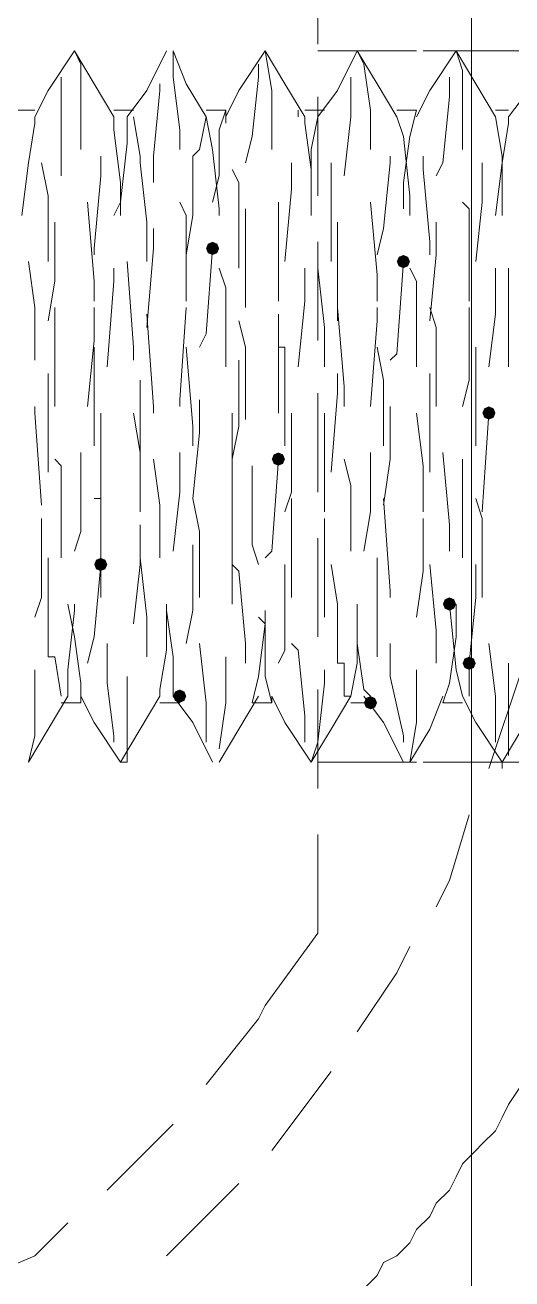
# Model space of a CAD drawing. Header units: millimetres. Extents: x 89051 to 218395, y -330386 to -125649.
# Drawn here: x 100482.16 to 100491.12, y -127037.11 to -127014.07 of the extents above; entities that cross this region are included whole.
import ezdxf

# ---------------------------------------------------------------- set-up
doc = ezdxf.new("R2010")
doc.units = ezdxf.units.MM
doc.header["$LTSCALE"] = 13
for name, pattern in [('1 实线', [0]), ('ACAD_ISO04W100', [30, 24, -3, 0, -3]), ('CENTER', [50.8, 31.75, -6.35, 6.35, -6.35])]:
    doc.linetypes.add(name, pattern=pattern)
doc.layers.get('0').update_dxf_attribs({"color": 1, "linetype": 'CENTER'})
doc.layers.add('C00-00-00', color=7, linetype='Continuous')
doc.layers.add('标注、文本', color=3, linetype='Continuous', lineweight=25)

msp = doc.modelspace()

# ---------------------------------------------------------------- hatches: boundary and pattern name
at = {"layer": 'C00-00-00'}
h = msp.add_hatch(color=256, dxfattribs=at)
h.dxf.hatch_style = 2
h.paths.add_polyline_path([(100485.734, -127018.173), (100485.698, -127018.259), (100485.613, -127018.294), (100485.527, -127018.259), (100485.492, -127018.173), (100485.527, -127018.088), (100485.613, -127018.052), (100485.698, -127018.088)])
h = msp.add_hatch(color=256, dxfattribs=at)
h.dxf.hatch_style = 2
h.paths.add_polyline_path([(100489.243, -127018.415), (100489.208, -127018.501), (100489.122, -127018.536), (100489.037, -127018.501), (100489.001, -127018.415), (100489.037, -127018.33), (100489.122, -127018.294), (100489.208, -127018.33)])
h = msp.add_hatch(color=256, dxfattribs=at)
h.dxf.hatch_style = 2
h.paths.add_polyline_path([(100490.816, -127021.198), (100490.781, -127021.284), (100490.695, -127021.319), (100490.61, -127021.284), (100490.574, -127021.198), (100490.61, -127021.113), (100490.695, -127021.077), (100490.781, -127021.113)])
h = msp.add_hatch(color=256, dxfattribs=at)
h.dxf.hatch_style = 2
h.paths.add_polyline_path([(100486.944, -127022.045), (100486.908, -127022.131), (100486.823, -127022.166), (100486.737, -127022.131), (100486.702, -127022.045), (100486.737, -127021.96), (100486.823, -127021.924), (100486.908, -127021.96)])
h = msp.add_hatch(color=256, dxfattribs=at)
h.dxf.hatch_style = 2
h.paths.add_polyline_path([(100483.677, -127023.981), (100483.641, -127024.067), (100483.556, -127024.102), (100483.47, -127024.067), (100483.435, -127023.981), (100483.47, -127023.896), (100483.556, -127023.861), (100483.641, -127023.896)])
h = msp.add_hatch(color=256, dxfattribs=at)
h.dxf.hatch_style = 2
h.paths.add_polyline_path([(100490.09, -127024.708), (100490.055, -127024.793), (100489.969, -127024.829), (100489.884, -127024.793), (100489.848, -127024.708), (100489.884, -127024.622), (100489.969, -127024.587), (100490.055, -127024.622)])
h = msp.add_hatch(color=256, dxfattribs=at)
h.dxf.hatch_style = 2
h.paths.add_polyline_path([(100490.453, -127025.797), (100490.418, -127025.882), (100490.332, -127025.918), (100490.247, -127025.882), (100490.211, -127025.797), (100490.247, -127025.711), (100490.332, -127025.676), (100490.418, -127025.711)])
h = msp.add_hatch(color=256, dxfattribs=at)
h.dxf.hatch_style = 2
h.paths.add_polyline_path([(100485.129, -127026.402), (100485.093, -127026.487), (100485.008, -127026.523), (100484.922, -127026.487), (100484.887, -127026.402), (100484.922, -127026.316), (100485.008, -127026.281), (100485.093, -127026.316)])
h = msp.add_hatch(color=256, dxfattribs=at)
h.dxf.hatch_style = 2
h.paths.add_polyline_path([(100488.638, -127026.523), (100488.602, -127026.608), (100488.517, -127026.644), (100488.432, -127026.608), (100488.396, -127026.523), (100488.432, -127026.437), (100488.517, -127026.402), (100488.602, -127026.437)])

# ---------------------------------------------------------------- linework, layer by layer
at = {"color": 7, "linetype": '1 实线', "lineweight": 0}
for centre, major_axis, ratio, start_param, end_param in [((100486.444, -127021.077), (0, 45.983), 0.866025, 2.304713, 7.120065), ((100490.376, -127021.077), (0, 45.983), 0.866025, 3.141593, 6.283185), ((100471.213, -127021.077), (0, -34.608), 0.908418, 5.225125, 10.48821), ((100483.297, -127021.077), (0, -34.608), 0.908418, 6.283185, 9.424778)]:
    msp.add_ellipse(centre, major_axis=major_axis, ratio=ratio, start_param=start_param, end_param=end_param, dxfattribs=at)
at = {"layer": 'C00-00-00', "lineweight": 15}
for points in [[(100487.549, -127014.422), (100487.549, -127012.607)], [(100483.072, -127014.543), (100482.588, -127015.269)], [(100483.072, -127014.543), (100483.193, -127014.785)], [(100483.435, -127015.148), (100483.072, -127014.543)], [(100484.766, -127014.543), (100484.403, -127015.269)], [(100484.887, -127014.543), (100484.887, -127015.027)], [(100485.129, -127015.148), (100484.887, -127014.543)], [(100486.581, -127014.543), (100486.097, -127015.269)], [(100486.581, -127014.543), (100486.702, -127015.269)], [(100486.944, -127015.148), (100486.581, -127014.543)], [(100488.517, -127014.543), (100487.549, -127014.543)], [(100488.275, -127014.543), (100487.912, -127015.269)], [(100488.275, -127014.543), (100488.396, -127014.785)], [(100488.638, -127015.148), (100488.275, -127014.543)], [(100489.364, -127014.543), (100488.517, -127014.543)], [(100491.3, -127014.543), (100489.485, -127014.543)], [(100490.09, -127014.543), (100489.606, -127015.269)], [(100490.09, -127014.543), (100490.211, -127014.906)], [(100490.453, -127015.148), (100490.09, -127014.543)], [(100483.193, -127014.785), (100483.193, -127015.632)], [(100486.46, -127015.027), (100486.46, -127014.785)], [(100488.396, -127014.785), (100488.517, -127015.632)], [(100482.83, -127015.632), (100482.83, -127015.027)], [(100484.887, -127015.027), (100485.008, -127015.995)], [(100486.339, -127016.116), (100486.46, -127015.027)], [(100488.154, -127015.753), (100488.154, -127015.027)], [(100489.969, -127015.39), (100489.969, -127015.027)], [(100490.211, -127014.906), (100490.211, -127015.995)], [(100482.588, -127015.269), (100482.346, -127015.753)], [(100483.798, -127015.753), (100483.435, -127015.148)], [(100484.403, -127015.269), (100484.04, -127015.753)], [(100484.524, -127016.479), (100484.645, -127015.269)], [(100484.645, -127015.269), (100484.645, -127015.148)], [(100485.492, -127015.753), (100485.129, -127015.148)], [(100486.097, -127015.269), (100485.855, -127015.753)], [(100486.702, -127015.269), (100486.702, -127016.358)], [(100487.307, -127015.753), (100486.944, -127015.148)], [(100487.912, -127015.269), (100487.549, -127015.753)], [(100489.001, -127015.753), (100488.638, -127015.148)], [(100489.606, -127015.269), (100489.364, -127015.753)], [(100490.816, -127015.753), (100490.453, -127015.148)], [(100491.421, -127015.269), (100491.058, -127015.753)], [(100487.549, -127017.205), (100487.549, -127015.39)], [(100489.848, -127016.6), (100489.969, -127015.39)], [(100482.346, -127015.632), (100481.983, -127015.632)], [(100482.346, -127015.753), (100482.346, -127015.874)], [(100482.83, -127016.842), (100482.83, -127015.632)], [(100483.193, -127015.632), (100483.193, -127016.358)], [(100484.161, -127015.632), (100483.798, -127015.632)], [(100483.798, -127015.753), (100483.798, -127015.995)], [(100484.04, -127015.753), (100484.04, -127016.237)], [(100484.282, -127016.479), (100484.161, -127015.753)], [(100485.371, -127016.358), (100485.492, -127015.753)], [(100485.855, -127015.632), (100485.492, -127015.632)], [(100485.492, -127015.753), (100485.613, -127016.358)], [(100485.855, -127015.632), (100485.734, -127015.995)], [(100485.855, -127015.874), (100485.855, -127015.632)], [(100487.186, -127015.753), (100487.186, -127015.632)], [(100487.67, -127015.632), (100487.307, -127015.632)], [(100487.307, -127015.753), (100487.307, -127015.874)], [(100487.549, -127015.753), (100487.428, -127016.358)], [(100488.033, -127016.842), (100488.154, -127015.753)], [(100488.517, -127015.632), (100488.517, -127016.358)], [(100489.364, -127015.632), (100489.001, -127015.632)], [(100489.001, -127015.753), (100489.122, -127016.116)], [(100489.364, -127015.632), (100489.243, -127016.116)], [(100491.058, -127015.632), (100490.816, -127015.632)], [(100490.816, -127015.753), (100490.937, -127016.479)], [(100491.058, -127015.753), (100491.058, -127015.874)], [(100482.346, -127015.874), (100482.225, -127016.6)], [(100483.798, -127015.995), (100483.919, -127016.963)], [(100485.008, -127015.995), (100485.008, -127016.358)], [(100485.734, -127015.995), (100485.734, -127016.842)], [(100487.307, -127015.874), (100487.428, -127016.721)], [(100490.211, -127015.995), (100490.211, -127016.358)], [(100491.058, -127015.874), (100490.937, -127016.6)], [(100484.04, -127016.237), (100483.919, -127017.326)], [(100486.218, -127016.6), (100486.339, -127016.116)], [(100489.243, -127016.116), (100489.122, -127016.963)], [(100489.122, -127016.116), (100489.243, -127017.205)], [(100485.25, -127016.479), (100485.371, -127016.358)], [(100485.613, -127016.358), (100485.734, -127017.447)], [(100487.428, -127016.358), (100487.428, -127017.568)], [(100482.225, -127016.6), (100482.104, -127017.568)], [(100482.588, -127017.205), (100482.467, -127016.6)], [(100483.556, -127016.842), (100483.556, -127016.479)], [(100484.282, -127016.6), (100484.282, -127016.479)], [(100484.403, -127017.689), (100484.282, -127016.6)], [(100484.524, -127016.963), (100484.524, -127016.479)], [(100485.25, -127017.568), (100485.25, -127016.479)], [(100487.065, -127017.084), (100487.065, -127016.6)], [(100487.791, -127017.447), (100487.791, -127016.6)], [(100488.759, -127017.81), (100488.88, -127016.6)], [(100488.88, -127016.6), (100488.88, -127016.479)], [(100489.485, -127016.721), (100489.485, -127016.479)], [(100489.727, -127016.842), (100489.848, -127016.6)], [(100490.574, -127017.326), (100490.574, -127016.6)], [(100490.937, -127016.6), (100490.816, -127017.568)], [(100490.937, -127016.479), (100490.937, -127017.568)], [(100483.435, -127018.173), (100483.556, -127016.842)], [(100485.734, -127016.842), (100485.613, -127017.326)], [(100486.097, -127016.963), (100485.976, -127016.721)], [(100487.428, -127016.721), (100487.428, -127017.568)], [(100489.606, -127018.052), (100489.485, -127016.721)], [(100483.919, -127016.963), (100483.919, -127017.568)], [(100486.097, -127018.294), (100486.097, -127016.963)], [(100486.944, -127018.415), (100487.065, -127017.084)], [(100489.122, -127016.963), (100489.122, -127017.447)], [(100482.588, -127018.415), (100482.588, -127017.205)], [(100483.314, -127017.326), (100483.435, -127018.778)], [(100483.919, -127017.326), (100483.798, -127017.568)], [(100485.008, -127017.326), (100485.129, -127017.568)], [(100486.823, -127017.326), (100486.823, -127018.052)], [(100488.517, -127017.326), (100488.638, -127018.657)], [(100489.243, -127017.205), (100489.243, -127017.568)], [(100490.211, -127017.326), (100490.332, -127017.447)], [(100490.453, -127018.415), (100490.574, -127017.326)], [(100485.129, -127017.568), (100485.129, -127019.141)], [(100485.129, -127018.294), (100485.25, -127017.568)], [(100485.734, -127017.447), (100485.734, -127017.568)], [(100486.218, -127017.689), (100486.218, -127017.447)], [(100487.791, -127018.415), (100487.791, -127017.447)], [(100490.332, -127017.447), (100490.332, -127019.141)], [(100482.709, -127018.778), (100482.709, -127017.689)], [(100484.403, -127018.415), (100484.403, -127017.689)], [(100484.524, -127018.173), (100484.524, -127017.81)], [(100486.218, -127019.262), (100486.218, -127017.689)], [(100487.912, -127018.899), (100487.912, -127017.689)], [(100488.638, -127018.294), (100488.759, -127017.81)], [(100489.727, -127018.294), (100489.727, -127017.689)], [(100486.823, -127018.052), (100486.823, -127019.141)], [(100487.549, -127019.867), (100487.549, -127018.052)], [(100489.606, -127018.294), (100489.606, -127018.052)], [(100483.435, -127018.294), (100483.435, -127018.173)], [(100484.403, -127019.625), (100484.524, -127018.173)], [(100485.613, -127018.173), (100485.492, -127019.746)], [(100486.097, -127018.536), (100486.097, -127018.294)], [(100489.606, -127019.504), (100489.727, -127018.294)], [(100482.225, -127018.415), (100482.346, -127019.262)], [(100483.798, -127018.536), (100483.798, -127018.778)], [(100484.04, -127018.415), (100484.161, -127019.988)], [(100485.734, -127018.536), (100485.855, -127018.899)], [(100487.307, -127018.536), (100487.307, -127019.141)], [(100487.549, -127018.536), (100487.67, -127019.625)], [(100489.122, -127018.415), (100489.001, -127020.109)], [(100489.243, -127018.536), (100489.364, -127018.778)], [(100490.816, -127018.536), (100490.816, -127019.383)], [(100491.058, -127018.536), (100491.058, -127019.262)], [(100482.588, -127019.504), (100482.709, -127018.778)], [(100483.435, -127018.778), (100483.435, -127019.141)], [(100483.798, -127018.778), (100483.677, -127020.351)], [(100488.638, -127018.657), (100488.638, -127019.141)], [(100489.364, -127018.778), (100489.364, -127020.351)], [(100485.855, -127018.899), (100485.855, -127020.351)], [(100487.912, -127019.504), (100487.912, -127018.899)], [(100487.307, -127019.141), (100487.186, -127020.351)], [(100482.346, -127019.262), (100482.346, -127020.23)], [(100482.709, -127020.351), (100482.709, -127019.262)], [(100483.435, -127019.867), (100483.435, -127019.262)], [(100484.524, -127021.077), (100484.403, -127019.383)], [(100485.008, -127020.956), (100485.129, -127019.262)], [(100486.823, -127020.23), (100486.823, -127019.383)], [(100488.033, -127020.714), (100487.912, -127019.262)], [(100488.638, -127019.504), (100488.638, -127019.262)], [(100489.727, -127019.625), (100489.606, -127019.262)], [(100490.332, -127020.593), (100490.332, -127019.262)], [(100490.816, -127019.383), (100490.695, -127020.351)], [(100491.058, -127019.262), (100491.058, -127020.351)], [(100486.218, -127019.988), (100486.097, -127019.504)], [(100487.67, -127019.625), (100487.67, -127020.351)], [(100488.517, -127021.077), (100488.638, -127019.504)], [(100489.727, -127021.077), (100489.727, -127019.625)], [(100483.314, -127021.077), (100483.435, -127019.867)], [(100485.492, -127019.746), (100485.371, -127019.988)], [(100483.435, -127019.988), (100483.435, -127020.714)], [(100484.161, -127019.988), (100484.161, -127020.23)], [(100485.129, -127019.988), (100485.25, -127021.44)], [(100486.218, -127021.319), (100486.218, -127019.988)], [(100486.823, -127019.988), (100486.944, -127019.988)], [(100486.944, -127019.988), (100486.944, -127021.803)], [(100488.638, -127019.988), (100488.759, -127020.593)], [(100489.001, -127020.109), (100488.88, -127020.23)], [(100490.453, -127019.988), (100490.453, -127021.198)], [(100482.709, -127021.077), (100482.709, -127020.351)], [(100486.097, -127021.44), (100486.097, -127020.23)], [(100486.823, -127021.198), (100486.823, -127020.23)], [(100482.588, -127020.714), (100482.588, -127020.472)], [(100484.282, -127022.045), (100484.282, -127020.593)], [(100487.912, -127020.835), (100487.912, -127020.472)], [(100488.759, -127020.593), (100488.759, -127021.803)], [(100489.606, -127022.287), (100489.606, -127020.472)], [(100490.211, -127021.077), (100490.332, -127020.593)], [(100482.588, -127022.287), (100482.588, -127020.714)], [(100483.435, -127020.714), (100483.435, -127021.803)], [(100487.549, -127022.65), (100487.549, -127020.835)], [(100487.791, -127022.287), (100487.912, -127020.835)], [(100488.033, -127021.077), (100488.033, -127020.714)], [(100482.346, -127021.077), (100482.346, -127021.198)], [(100484.524, -127021.198), (100484.524, -127021.077)], [(100485.008, -127021.077), (100485.008, -127020.956)], [(100485.371, -127020.956), (100485.371, -127021.561)], [(100488.88, -127021.077), (100488.88, -127022.045)], [(100482.346, -127021.198), (100482.467, -127022.892)], [(100483.556, -127021.198), (100483.556, -127022.287)], [(100484.161, -127021.198), (100484.282, -127021.924)], [(100485.976, -127021.198), (100485.976, -127022.529)], [(100487.065, -127021.198), (100487.065, -127022.65)], [(100487.67, -127021.198), (100487.67, -127021.44)], [(100489.364, -127021.198), (100489.485, -127022.166)], [(100490.453, -127021.198), (100490.453, -127021.803)], [(100490.695, -127021.198), (100490.574, -127023.013)], [(100485.25, -127021.44), (100485.25, -127021.803)], [(100485.976, -127022.045), (100486.097, -127021.44)], [(100487.67, -127021.44), (100487.67, -127023.013)], [(100485.371, -127021.561), (100485.25, -127022.771)], [(100483.193, -127023.376), (100483.193, -127021.924)], [(100484.282, -127021.924), (100484.282, -127023.013)], [(100485.008, -127022.65), (100485.008, -127021.924)], [(100488.517, -127023.013), (100488.517, -127021.924)], [(100489.969, -127023.255), (100489.848, -127021.924)], [(100482.83, -127022.166), (100482.709, -127022.045)], [(100482.83, -127023.86), (100482.83, -127022.166)], [(100484.282, -127022.408), (100484.282, -127022.045)], [(100484.645, -127022.892), (100484.524, -127022.045)], [(100486.339, -127023.618), (100486.339, -127022.166)], [(100486.702, -127023.739), (100486.823, -127022.045)], [(100488.154, -127022.529), (100488.033, -127022.045)], [(100488.88, -127022.045), (100488.759, -127022.892)], [(100489.485, -127022.166), (100489.485, -127023.013)], [(100490.211, -127022.408), (100490.211, -127022.045)], [(100483.556, -127022.287), (100483.556, -127023.013)], [(100490.211, -127023.86), (100490.211, -127022.408)], [(100484.887, -127023.739), (100485.008, -127022.65)], [(100485.976, -127022.529), (100485.976, -127023.013)], [(100487.065, -127022.65), (100486.944, -127023.013)], [(100488.154, -127023.739), (100488.154, -127022.529)], [(100483.435, -127022.771), (100483.556, -127022.771)], [(100483.556, -127022.771), (100483.556, -127024.587)], [(100484.645, -127023.86), (100484.645, -127022.892)], [(100485.25, -127022.771), (100485.371, -127023.376)], [(100485.976, -127023.376), (100485.976, -127022.892)], [(100487.065, -127022.771), (100487.065, -127023.86)], [(100488.759, -127022.771), (100488.88, -127024.466)], [(100490.453, -127022.771), (100490.574, -127023.134)], [(100482.467, -127024.587), (100482.467, -127023.134)], [(100487.67, -127024.708), (100487.67, -127023.134)], [(100488.396, -127023.739), (100488.517, -127023.013)], [(100489.485, -127024.102), (100489.485, -127023.134)], [(100490.574, -127023.134), (100490.574, -127024.587)], [(100483.072, -127023.739), (100483.193, -127023.376)], [(100484.282, -127023.981), (100484.282, -127023.255)], [(100485.371, -127023.376), (100485.371, -127024.587)], [(100485.976, -127024.708), (100485.976, -127023.376)], [(100489.969, -127023.739), (100489.969, -127023.255)], [(100485.25, -127023.618), (100485.25, -127024.829)], [(100486.46, -127023.981), (100486.339, -127023.618)], [(100487.549, -127025.313), (100487.549, -127023.497)], [(100486.581, -127023.86), (100486.702, -127023.739)], [(100482.588, -127023.86), (100482.588, -127024.466)], [(100483.556, -127023.981), (100483.435, -127025.313)], [(100484.161, -127025.071), (100484.282, -127023.981)], [(100484.282, -127023.86), (100484.403, -127024.95)], [(100485.976, -127023.981), (100486.097, -127024.102)], [(100486.944, -127023.981), (100486.944, -127024.345)], [(100487.065, -127023.86), (100487.065, -127024.587)], [(100487.791, -127023.981), (100487.912, -127024.708)], [(100488.638, -127023.86), (100488.638, -127025.071)], [(100489.606, -127023.981), (100489.727, -127025.192)], [(100490.453, -127023.981), (100490.453, -127024.587)], [(100486.097, -127024.102), (100486.218, -127025.434)], [(100489.364, -127024.95), (100489.485, -127024.102)], [(100482.588, -127024.466), (100482.588, -127025.676)], [(100486.944, -127024.345), (100486.944, -127025.555)], [(100488.88, -127024.466), (100488.88, -127024.587)], [(100482.346, -127024.95), (100482.467, -127024.587)], [(100483.072, -127025.313), (100482.951, -127024.708)], [(100483.072, -127024.829), (100483.072, -127024.708)], [(100484.766, -127025.555), (100484.766, -127024.708)], [(100487.67, -127024.95), (100487.67, -127024.708)], [(100487.912, -127024.708), (100487.912, -127025.797)], [(100488.275, -127025.434), (100488.275, -127024.708)], [(100488.275, -127025.797), (100488.275, -127024.708)], [(100490.09, -127025.918), (100489.969, -127024.708)], [(100490.09, -127025.313), (100490.09, -127024.708)], [(100490.453, -127024.587), (100490.332, -127025.797)], [(100482.951, -127025.918), (100483.072, -127024.829)], [(100484.403, -127024.95), (100484.403, -127025.676)], [(100484.887, -127025.676), (100484.766, -127024.829)], [(100485.25, -127024.829), (100485.129, -127025.434)], [(100486.581, -127025.071), (100486.46, -127024.95)], [(100486.581, -127025.071), (100486.581, -127024.829)], [(100486.46, -127026.039), (100486.581, -127025.071)], [(100486.581, -127026.039), (100486.581, -127025.071)], [(100488.638, -127025.071), (100488.638, -127025.676)], [(100489.727, -127025.192), (100489.727, -127025.797)], [(100483.193, -127026.16), (100483.072, -127025.313)], [(100483.435, -127025.313), (100483.314, -127025.797)], [(100483.677, -127025.434), (100483.677, -127026.16)], [(100485.371, -127025.434), (100485.492, -127026.523)], [(100486.218, -127025.434), (100486.218, -127025.797)], [(100487.065, -127025.434), (100487.186, -127025.555)], [(100488.396, -127026.281), (100488.275, -127025.434)], [(100488.88, -127025.434), (100488.88, -127026.039)], [(100489.969, -127026.16), (100490.09, -127025.313)], [(100490.695, -127025.434), (100490.816, -127026.402)], [(100482.588, -127025.676), (100482.709, -127025.676)], [(100482.709, -127025.676), (100482.83, -127026.402)], [(100484.645, -127026.281), (100484.766, -127025.555)], [(100484.887, -127026.402), (100484.887, -127025.676)], [(100485.855, -127026.523), (100485.855, -127025.676)], [(100486.944, -127025.555), (100486.823, -127025.797)], [(100487.186, -127025.555), (100487.307, -127026.765)], [(100482.346, -127026.039), (100482.346, -127025.918)], [(100482.951, -127026.402), (100482.951, -127025.918)], [(100487.67, -127026.16), (100487.67, -127025.918)], [(100487.912, -127025.797), (100488.033, -127025.797)], [(100488.033, -127025.797), (100488.033, -127026.402)], [(100488.154, -127026.402), (100488.275, -127025.797)], [(100489.364, -127026.886), (100489.364, -127025.918)], [(100490.211, -127026.402), (100490.09, -127025.918)], [(100490.332, -127025.797), (100490.332, -127026.402)], [(100491.3, -127025.918), (100490.695, -127027.733)], [(100491.058, -127026.644), (100491.058, -127025.797)], [(100482.346, -127027.128), (100482.346, -127026.039)], [(100484.04, -127026.886), (100484.04, -127026.039)], [(100486.339, -127026.523), (100486.46, -127026.039)], [(100486.702, -127026.523), (100486.581, -127026.039)], [(100488.88, -127026.039), (100489.122, -127027.128)], [(100483.193, -127026.523), (100483.193, -127026.16)], [(100483.677, -127026.16), (100483.798, -127027.128)], [(100484.645, -127026.402), (100484.645, -127026.281)], [(100487.549, -127027.249), (100487.67, -127026.16)], [(100487.549, -127028.096), (100487.549, -127026.281)], [(100488.517, -127026.402), (100488.396, -127026.281)], [(100489.848, -127026.523), (100489.969, -127026.16)], [(100482.588, -127027.007), (100482.951, -127026.402)], [(100482.83, -127026.523), (100483.193, -127026.523)], [(100483.193, -127026.402), (100483.435, -127026.886)], [(100484.282, -127027.007), (100484.645, -127026.402)], [(100484.645, -127026.523), (100485.008, -127026.523)], [(100485.008, -127026.402), (100484.887, -127026.402)], [(100484.887, -127026.402), (100485.25, -127026.886)], [(100485.492, -127026.523), (100485.492, -127027.249)], [(100485.734, -127027.37), (100485.855, -127026.523)], [(100486.097, -127027.007), (100486.46, -127026.402)], [(100486.339, -127026.523), (100486.702, -127026.523)], [(100486.702, -127026.402), (100486.702, -127026.523)], [(100486.702, -127026.402), (100486.944, -127026.886)], [(100487.791, -127027.007), (100488.154, -127026.402)], [(100488.033, -127026.402), (100488.154, -127026.402)], [(100488.154, -127026.523), (100488.517, -127026.523)], [(100488.396, -127026.402), (100488.759, -127026.886)], [(100489.606, -127027.007), (100489.848, -127026.402)], [(100489.848, -127026.523), (100490.211, -127026.523)], [(100490.211, -127026.402), (100490.453, -127026.886)], [(100490.816, -127026.402), (100490.816, -127027.249)], [(100487.307, -127026.765), (100487.307, -127027.249)], [(100491.058, -127027.491), (100491.058, -127026.644)], [(100482.225, -127027.612), (100482.588, -127027.007)], [(100483.435, -127026.886), (100483.919, -127027.612)], [(100483.919, -127027.612), (100484.282, -127027.007)], [(100484.04, -127027.612), (100484.04, -127026.886)], [(100485.25, -127026.886), (100485.613, -127027.612)], [(100485.734, -127027.612), (100486.097, -127027.007)], [(100486.944, -127026.886), (100487.428, -127027.612)], [(100487.428, -127027.612), (100487.791, -127027.007)], [(100488.759, -127026.886), (100489.122, -127027.612)], [(100489.243, -127027.612), (100489.364, -127026.886)], [(100489.243, -127027.612), (100489.606, -127027.007)], [(100490.453, -127026.886), (100490.937, -127027.612)], [(100490.937, -127027.612), (100491.3, -127027.007)], [(100482.225, -127027.612), (100482.346, -127027.128)], [(100483.798, -127027.128), (100483.798, -127027.249)], [(100487.428, -127027.612), (100487.549, -127027.249)], [(100489.122, -127027.128), (100489.122, -127027.249)], [(100483.919, -127027.612), (100484.04, -127027.612)], [(100487.549, -127027.612), (100489.364, -127027.612)], [(100489.485, -127027.612), (100490.211, -127027.612)], [(100490.211, -127027.612), (100491.3, -127027.612)], [(100490.937, -127027.733), (100490.937, -127027.612)], [(100490.332, -127028.58), (100489.969, -127029.79)], [(100487.549, -127030.758), (100487.549, -127028.943)], [(100489.969, -127029.79), (100489.727, -127030.274)], [(100486.581, -127032.089), (100487.549, -127030.758)], [(100489.243, -127031), (100489.001, -127031.484)], [(100489.001, -127031.484), (100488.275, -127032.573)], [(100486.46, -127032.331), (100486.581, -127032.089)], [(100485.492, -127033.541), (100486.46, -127032.331)], [(100487.791, -127033.299), (100486.702, -127034.751)], [(100491.3, -127033.541), (100491.058, -127033.904), (100490.937, -127034.146), (100490.816, -127034.388), (100490.574, -127034.63), (100490.453, -127034.751), (100490.211, -127034.993), (100490.09, -127035.235), (100489.969, -127035.477), (100489.727, -127035.719), (100489.606, -127035.961), (100489.364, -127036.203), (100489.243, -127036.445), (100489.001, -127036.687), (100488.759, -127036.808), (100488.638, -127037.05), (100488.396, -127037.292)], [(100483.919, -127035.235), (100484.887, -127034.267)], [(100483.677, -127035.477), (100483.919, -127035.235)], [(100486.097, -127035.356), (100485.25, -127036.203)], [(100482.346, -127036.687), (100482.951, -127036.082)], [(100485.25, -127036.203), (100484.766, -127036.687)], [(100481.499, -127037.05), (100482.346, -127036.687)]]:
    msp.add_lwpolyline(points, dxfattribs=at)
at = {"layer": '标注、文本', "color": 1, "linetype": 'ACAD_ISO04W100', "lineweight": 15}
for p, q in [((100490.376, -127080.467), (100490.376, -126961.688)), ((100860.066, -127021.077), (100331.066, -127021.077))]:
    msp.add_line(p, q, dxfattribs=at)

doc.saveas('drawing.dxf')
